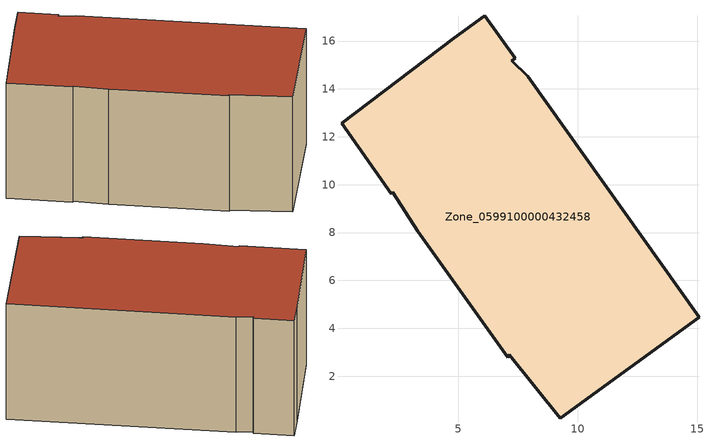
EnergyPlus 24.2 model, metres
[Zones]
Zone_0599100000432458
 floor ground (C_G): 7.24,15.19 7.91,14.52 15.06,4.46 9.27,0.23 7.12,2.89 7.06,2.79 3.32,8.06 2.26,9.69 2.2,9.63 0.12,12.56 4.82,16.13 6.1,17.07 7.38,15.27 z0
 wall outside (C_F): 15.06,4.46 7.91,14.52 7.24,15.19 7.38,15.27 6.1,17.07 4.82,16.13 0.12,12.56 2.2,9.63 2.26,9.69 3.32,8.06 7.06,2.79 7.12,2.89 9.27,0.23 15.06,4.46 z0:7.13
 roof outside (C_R): 7.91,14.52 7.24,15.19 7.38,15.27 6.1,17.07 4.82,16.13 0.12,12.56 2.2,9.63 2.26,9.69 3.32,8.06 7.06,2.79 7.12,2.89 9.27,0.23 15.06,4.46 z7.13
[BUILDING]
Pand.0599100000432458: North Axis=0; Terrain=City; Loads Convergence Tolerance Value=0.04; Temperature Convergence Tolerance Value=0.4; Solar Distribution=FullExterior; Maximum Number of Warmup Days=25; Minimum Number of Warmup Days=1
[Site:Location]
Rotterdam.The.Hague.AP_ZH_NLD Design_Conditions: Latitude=51.96; Longitude=4.45; Time Zone=1; Elevation=-4.5
[SITE:GROUNDTEMPERATURE:BUILDINGSURFACE]
18, 18, 18, 18, 18, 18, 18, 18, 18, 18, 18, 18
[MATERIAL] Thermal Absorptance=0.9; Solar Absorptance=0.7; Visible Absorptance=0.7
Name | Roughness | Thickness | Conductivity | Density | Specific Heat
G.D.2006-2014 | MediumSmooth | 0.15 | 0.06 | 540 | 1210
F.D.2006-2014 | Rough | 0.3 | 0.12 | 1920 | 840
R.D.2006-2014 | MediumRough | 0.2 | 0.08 | 1500 | 1000
[CONSTRUCTION]
C_G: G.D.2006-2014
C_F: F.D.2006-2014
C_R: R.D.2006-2014
[ZONE]
Zone_0599100000432458: Type=1; Multiplier=1; Ceiling Height=Autocalculate; Volume=Autocalculate; Floor Area=autocalculate; Part of Total Floor Area=Yes
[ZONEINFILTRATION:DESIGNFLOWRATE]
Infil_Zone_0599100000432458: Zone or ZoneList or Space or SpaceList=Zone_0599100000432458; Schedule=AlwaysOn; Design Flow Rate Calculation Method=Flow/Area; Flow Rate per Floor Area=0.0021; Constant Term Coefficient=1; Temperature Term Coefficient=0; Velocity Term Coefficient=0; Velocity Squared Term Coefficient=0
[HVACTEMPLATE:ZONE:IDEALLOADSAIRSYSTEM]
Zone_0599100000432458: Maximum Heating Supply Air Temperature=50; Minimum Cooling Supply Air Temperature=13; Maximum Heating Supply Air Humidity Ratio=0.0156; Minimum Cooling Supply Air Humidity Ratio=0.0077; Heating Limit=NoLimit; Cooling Limit=NoLimit; Dehumidification Control Type=ConstantSensibleHeatRatio; Cooling Sensible Heat Ratio=0.7; Dehumidification Setpoint=60; Humidification Control Type=None; Humidification Setpoint=30; Outdoor Air Method=None; Outdoor Air Flow Rate per Person=0.00944; Outdoor Air Flow Rate per Zone Floor Area=0; Outdoor Air Flow Rate per Zone=0; Demand Controlled Ventilation Type=None; Outdoor Air Economizer Type=NoEconomizer; Heat Recovery Type=None; Sensible Heat Recovery Effectiveness=0.7; Latent Heat Recovery Effectiveness=0.65
[ZONECONTROL:THERMOSTAT]
ThermostatControl_Zone_0599100000432458: Zone or ZoneList=Zone_0599100000432458; Control Type Schedule=DualSetpointControlType; Control 1=Thermostat_Zone_0599100000432458; Temperature Difference Between Cutout And Setpoint=0
[THERMOSTATSETPOINT:DUALSETPOINT]
Thermostat_Zone_0599100000432458: Heating Setpoint Temperature Schedule=HeatingSetpoint_Zone_0599100000432458; Cooling Setpoint Temperature Schedule=CoolingSetpoint_Zone_0599100000432458
[SCHEDULE:COMPACT]
HeatingSetpoint_Zone_0599100000432458: Through: 12/31, For: AllDays, Until: 24:00, 21
CoolingSetpoint_Zone_0599100000432458: Through: 12/31, For: AllDays, Until: 24:00, 24
DualSetpointControlType: Through: 12/31, For: AllDays, Until: 24:00, 4
AlwaysOn: Through: 12/31, For: AllDays, Until: 24:00, 1
